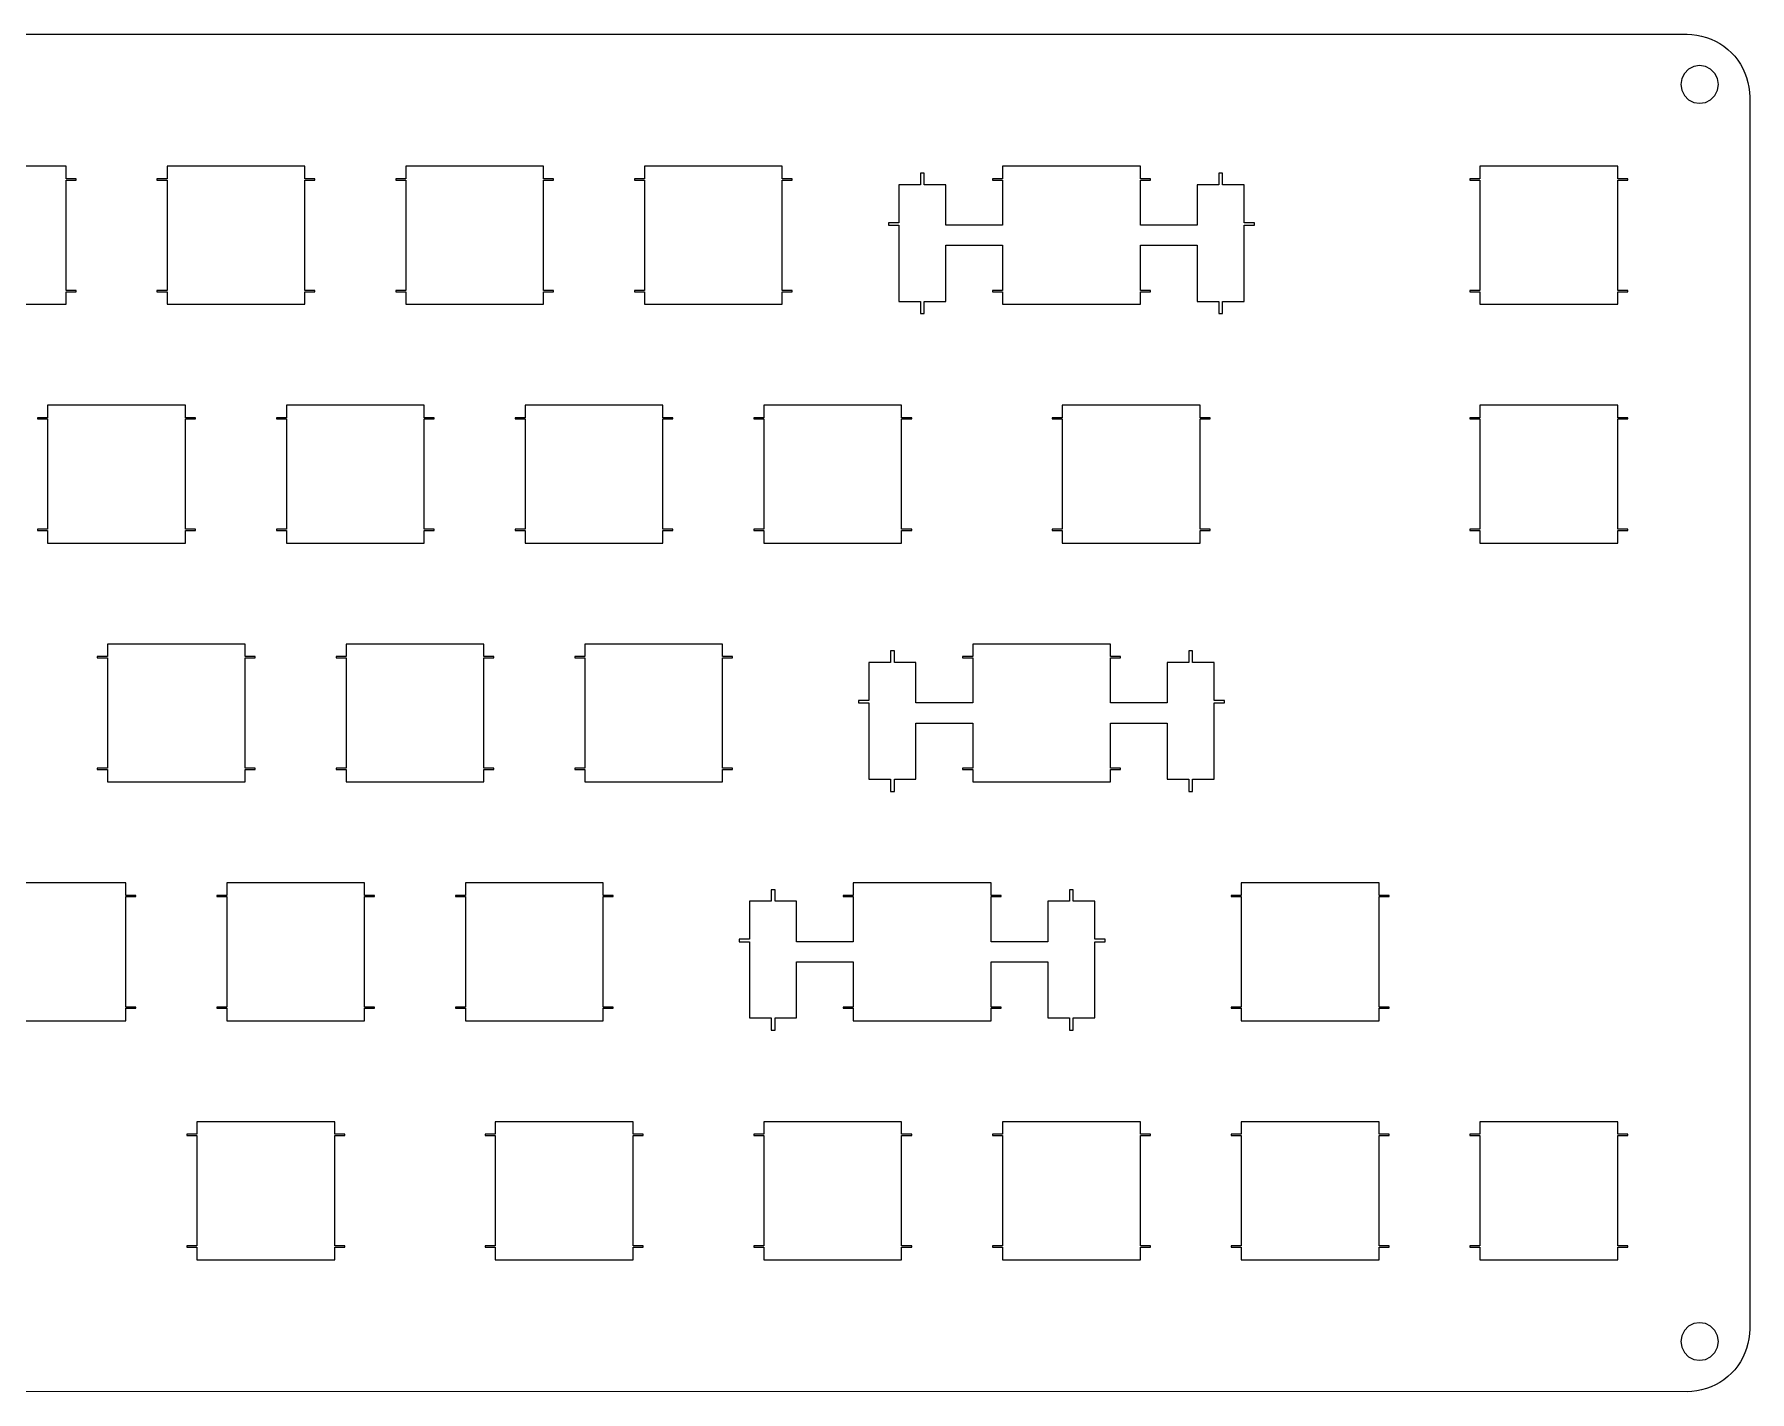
# Model space of a CAD drawing. Extents: x 0 to 327, y 0 to 109.
# Drawn here: x 190.5 to 327.4, y 0.3 to 108.6 of the extents above; entities that cross this region are included whole.
import ezdxf

# ---------------------------------------------------------------- set-up
doc = ezdxf.new("R2010")
doc.units = 0
doc.layers.get('0').update_dxf_attribs({"linetype": 'CONTINUOUS'})

msp = doc.modelspace()

# ---------------------------------------------------------------- linework, layer by layer
at = {"color": 0}
for p, q in [((5.09598, 108.56), (322.421, 108.56)), ((322.421, 108.56), (322.814, 108.545)), ((322.814, 108.545), (323.204, 108.499)), ((323.204, 108.499), (323.588, 108.423)), ((323.588, 108.423), (323.967, 108.317)), ((323.967, 108.317), (324.335, 108.18)), ((324.335, 108.18), (324.691, 108.016)), ((324.691, 108.016), (325.034, 107.825)), ((325.034, 107.825), (325.359, 107.605)), ((325.359, 107.605), (325.669, 107.363)), ((325.669, 107.363), (325.957, 107.096)), ((325.957, 107.096), (326.223, 106.808)), ((326.223, 106.808), (326.467, 106.499)), ((322.207, 105.442), (321.995, 105.024)), ((322.539, 105.774), (322.207, 105.442)), ((322.957, 105.988), (322.539, 105.774)), ((323.421, 106.061), (322.957, 105.988)), ((323.885, 105.988), (323.421, 106.061)), ((324.302, 105.774), (323.885, 105.988)), ((324.634, 105.442), (324.302, 105.774)), ((324.848, 105.024), (324.634, 105.442)), ((326.467, 106.499), (326.685, 106.174)), ((326.685, 106.174), (326.876, 105.831)), ((326.876, 105.831), (327.04, 105.474)), ((327.04, 105.474), (327.177, 105.106)), ((321.995, 105.024), (321.922, 104.56)), ((321.922, 104.56), (321.995, 104.097)), ((321.995, 104.097), (322.207, 103.68)), ((324.634, 103.68), (324.848, 104.097)), ((324.922, 104.56), (324.848, 105.024)), ((324.848, 104.097), (324.922, 104.56)), ((327.177, 105.106), (327.283, 104.728)), ((327.283, 104.728), (327.36, 104.344)), ((327.36, 104.344), (327.405, 103.954)), ((322.207, 103.68), (322.539, 103.347)), ((322.539, 103.347), (322.957, 103.134)), ((322.957, 103.134), (323.421, 103.061)), ((323.421, 103.061), (323.885, 103.134)), ((323.885, 103.134), (324.302, 103.347)), ((324.302, 103.347), (324.634, 103.68)), ((327.405, 103.954), (327.42, 103.56)), ((327.42, 103.56), (327.422, 5.30959)), ((193.07, 98.0362), (182.07, 98.0362)), ((193.07, 97.0347), (193.07, 98.0362)), ((201.12, 98.0362), (201.12, 97.0347)), ((212.12, 98.0362), (201.12, 98.0362)), ((212.12, 97.0347), (212.12, 98.0362)), ((220.17, 98.0362), (220.17, 97.0347)), ((231.17, 98.0362), (220.17, 98.0362)), ((231.17, 97.0347), (231.17, 98.0362)), ((239.22, 98.0362), (239.22, 97.0347)), ((250.22, 98.0362), (239.22, 98.0362)), ((250.22, 97.0347), (250.22, 98.0362)), ((261.546, 97.4852), (261.246, 97.4852)), ((261.246, 97.4852), (261.246, 96.5659)), ((261.546, 96.5659), (261.546, 97.4852)), ((267.795, 98.0362), (267.795, 97.0347)), ((278.795, 98.0362), (267.795, 98.0362)), ((278.795, 97.0347), (278.795, 98.0362)), ((285.345, 97.4852), (285.046, 97.4852)), ((285.046, 97.4852), (285.046, 96.5659)), ((285.345, 96.5659), (285.345, 97.4852)), ((305.895, 98.0362), (305.895, 97.0347)), ((316.895, 98.0362), (305.895, 98.0362)), ((316.895, 97.0347), (316.895, 98.0362)), ((193.871, 97.0347), (193.07, 97.0347)), ((193.07, 88.1366), (193.07, 96.9352)), ((193.07, 96.9352), (193.871, 96.9352)), ((193.871, 96.9352), (193.871, 97.0347)), ((201.12, 97.0347), (200.32, 97.0347)), ((200.32, 97.0347), (200.32, 96.9352)), ((200.32, 96.9352), (201.12, 96.9352)), ((201.12, 96.9352), (201.12, 88.1366)), ((212.921, 97.0347), (212.12, 97.0347)), ((212.12, 88.1366), (212.12, 96.9352)), ((212.12, 96.9352), (212.921, 96.9352)), ((212.921, 96.9352), (212.921, 97.0347)), ((220.17, 97.0347), (219.37, 97.0347)), ((219.37, 97.0347), (219.37, 96.9352)), ((219.37, 96.9352), (220.17, 96.9352)), ((220.17, 96.9352), (220.17, 88.1366)), ((231.971, 97.0347), (231.17, 97.0347)), ((231.17, 88.1366), (231.17, 96.9352)), ((231.17, 96.9352), (231.971, 96.9352)), ((231.971, 96.9352), (231.971, 97.0347)), ((239.22, 97.0347), (238.42, 97.0347)), ((238.42, 97.0347), (238.42, 96.9352)), ((238.42, 96.9352), (239.22, 96.9352)), ((239.22, 96.9352), (239.22, 88.1366)), ((251.021, 97.0347), (250.22, 97.0347)), ((250.22, 88.1366), (250.22, 96.9352)), ((250.22, 96.9352), (251.021, 96.9352)), ((251.021, 96.9352), (251.021, 97.0347)), ((261.246, 96.5659), (259.52, 96.5659)), ((259.52, 96.5659), (259.52, 93.5359)), ((263.27, 96.5659), (261.546, 96.5659)), ((263.27, 93.3358), (263.27, 96.5659)), ((267.795, 97.0347), (266.995, 97.0347)), ((266.995, 97.0347), (266.995, 96.9352)), ((266.995, 96.9352), (267.795, 96.9352)), ((267.795, 96.9352), (267.795, 93.3358)), ((279.596, 97.0347), (278.795, 97.0347)), ((278.795, 93.3358), (278.795, 96.9352)), ((278.795, 96.9352), (279.596, 96.9352)), ((279.596, 96.9352), (279.596, 97.0347)), ((285.046, 96.5659), (283.32, 96.5659)), ((283.32, 96.5659), (283.32, 93.3358)), ((287.07, 96.5659), (285.345, 96.5659)), ((287.07, 93.5359), (287.07, 96.5659)), ((305.895, 97.0347), (305.095, 97.0347)), ((305.095, 97.0347), (305.095, 96.9352)), ((305.095, 96.9352), (305.895, 96.9352)), ((305.895, 96.9352), (305.895, 88.1366)), ((317.696, 97.0347), (316.895, 97.0347)), ((316.895, 88.1366), (316.895, 96.9352)), ((316.895, 96.9352), (317.696, 96.9352)), ((317.696, 96.9352), (317.696, 97.0347)), ((259.52, 93.5359), (258.695, 93.5359)), ((258.695, 93.5359), (258.695, 93.3358)), ((258.695, 93.3358), (259.52, 93.3358)), ((259.52, 93.3358), (259.52, 87.2656)), ((267.795, 93.3358), (263.27, 93.3358)), ((283.32, 93.3358), (278.795, 93.3358)), ((287.896, 93.5359), (287.07, 93.5359)), ((287.07, 87.2656), (287.07, 93.3358)), ((287.07, 93.3358), (287.896, 93.3358)), ((287.896, 93.3358), (287.896, 93.5359)), ((263.27, 87.2656), (263.27, 91.7346)), ((263.27, 91.7346), (267.795, 91.7346)), ((267.795, 91.7346), (267.795, 88.1366)), ((278.795, 88.1366), (278.795, 91.7346)), ((278.795, 91.7346), (283.32, 91.7346)), ((283.32, 91.7346), (283.32, 87.2656)), ((193.871, 88.1366), (193.07, 88.1366)), ((193.07, 87.0356), (193.07, 88.0346)), ((193.07, 88.0346), (193.871, 88.0346)), ((193.871, 88.0346), (193.871, 88.1366)), ((201.12, 88.1366), (200.32, 88.1366)), ((200.32, 88.1366), (200.32, 88.0346)), ((200.32, 88.0346), (201.12, 88.0346)), ((201.12, 88.0346), (201.12, 87.0356)), ((212.921, 88.1366), (212.12, 88.1366)), ((212.12, 87.0356), (212.12, 88.0346)), ((212.12, 88.0346), (212.921, 88.0346)), ((212.921, 88.0346), (212.921, 88.1366)), ((220.17, 88.1366), (219.37, 88.1366)), ((219.37, 88.1366), (219.37, 88.0346)), ((219.37, 88.0346), (220.17, 88.0346)), ((220.17, 88.0346), (220.17, 87.0356)), ((231.971, 88.1366), (231.17, 88.1366)), ((231.17, 87.0356), (231.17, 88.0346)), ((231.17, 88.0346), (231.971, 88.0346)), ((231.971, 88.0346), (231.971, 88.1366)), ((239.22, 88.1366), (238.42, 88.1366)), ((238.42, 88.1366), (238.42, 88.0346)), ((238.42, 88.0346), (239.22, 88.0346)), ((239.22, 88.0346), (239.22, 87.0356)), ((251.021, 88.1366), (250.22, 88.1366)), ((250.22, 87.0356), (250.22, 88.0346)), ((250.22, 88.0346), (251.021, 88.0346)), ((251.021, 88.0346), (251.021, 88.1366)), ((267.795, 88.1366), (266.995, 88.1366)), ((266.995, 88.1366), (266.995, 88.0346)), ((266.995, 88.0346), (267.795, 88.0346)), ((267.795, 88.0346), (267.795, 87.0356)), ((279.596, 88.1366), (278.795, 88.1366)), ((278.795, 87.0356), (278.795, 88.0346)), ((278.795, 88.0346), (279.596, 88.0346)), ((279.596, 88.0346), (279.596, 88.1366)), ((305.895, 88.1366), (305.095, 88.1366)), ((305.095, 88.1366), (305.095, 88.0346)), ((305.095, 88.0346), (305.895, 88.0346)), ((305.895, 88.0346), (305.895, 87.0356)), ((317.696, 88.1366), (316.895, 88.1366)), ((316.895, 87.0356), (316.895, 88.0346)), ((316.895, 88.0346), (317.696, 88.0346)), ((317.696, 88.0346), (317.696, 88.1366)), ((182.07, 87.0356), (193.07, 87.0356)), ((201.12, 87.0356), (212.12, 87.0356)), ((220.17, 87.0356), (231.17, 87.0356)), ((239.22, 87.0356), (250.22, 87.0356)), ((259.52, 87.2656), (261.246, 87.2656)), ((261.246, 87.2656), (261.246, 86.2845)), ((261.246, 86.2845), (261.546, 86.2845)), ((261.546, 86.2845), (261.546, 87.2656)), ((261.546, 87.2656), (263.27, 87.2656)), ((267.795, 87.0356), (278.795, 87.0356)), ((283.32, 87.2656), (285.046, 87.2656)), ((285.046, 87.2656), (285.046, 86.2845)), ((285.046, 86.2845), (285.345, 86.2845)), ((285.345, 86.2845), (285.345, 87.2656)), ((285.345, 87.2656), (287.07, 87.2656)), ((305.895, 87.0356), (316.895, 87.0356)), ((191.595, 78.9852), (191.595, 77.9847)), ((202.595, 78.9852), (191.595, 78.9852)), ((202.595, 77.9847), (202.595, 78.9852)), ((210.645, 78.9852), (210.645, 77.9847)), ((221.645, 78.9852), (210.645, 78.9852)), ((221.645, 77.9847), (221.645, 78.9852)), ((229.695, 78.9852), (229.695, 77.9847)), ((240.695, 78.9852), (229.695, 78.9852)), ((240.695, 77.9847), (240.695, 78.9852)), ((248.745, 78.9852), (248.745, 77.9847)), ((259.745, 78.9852), (248.745, 78.9852)), ((259.745, 77.9847), (259.745, 78.9852)), ((272.558, 78.9852), (272.558, 77.9847)), ((283.557, 78.9852), (272.558, 78.9852)), ((283.557, 77.9847), (283.557, 78.9852)), ((305.895, 78.9852), (305.895, 77.9847)), ((316.895, 78.9852), (305.895, 78.9852)), ((316.895, 77.9847), (316.895, 78.9852)), ((191.595, 77.9847), (190.795, 77.9847)), ((190.795, 77.9847), (190.795, 77.8852)), ((190.795, 77.8852), (191.595, 77.8852)), ((191.595, 77.8852), (191.595, 69.0852)), ((203.396, 77.9847), (202.595, 77.9847)), ((202.595, 69.0852), (202.595, 77.8852)), ((202.595, 77.8852), (203.396, 77.8852)), ((203.396, 77.8852), (203.396, 77.9847)), ((210.645, 77.9847), (209.845, 77.9847)), ((209.845, 77.9847), (209.845, 77.8852)), ((209.845, 77.8852), (210.645, 77.8852)), ((210.645, 77.8852), (210.645, 69.0852)), ((222.446, 77.9847), (221.645, 77.9847)), ((221.645, 69.0852), (221.645, 77.8852)), ((221.645, 77.8852), (222.446, 77.8852)), ((222.446, 77.8852), (222.446, 77.9847)), ((229.695, 77.9847), (228.895, 77.9847)), ((228.895, 77.9847), (228.895, 77.8852)), ((228.895, 77.8852), (229.695, 77.8852)), ((229.695, 77.8852), (229.695, 69.0852)), ((241.496, 77.9847), (240.695, 77.9847)), ((240.695, 69.0852), (240.695, 77.8852)), ((240.695, 77.8852), (241.496, 77.8852)), ((241.496, 77.8852), (241.496, 77.9847)), ((248.745, 77.9847), (247.945, 77.9847)), ((247.945, 77.9847), (247.945, 77.8852)), ((247.945, 77.8852), (248.745, 77.8852)), ((248.745, 77.8852), (248.745, 69.0852)), ((260.546, 77.9847), (259.745, 77.9847)), ((259.745, 69.0852), (259.745, 77.8852)), ((259.745, 77.8852), (260.546, 77.8852)), ((260.546, 77.8852), (260.546, 77.9847)), ((272.558, 77.9847), (271.757, 77.9847)), ((271.757, 77.9847), (271.757, 77.8852)), ((271.757, 77.8852), (272.558, 77.8852)), ((272.558, 77.8852), (272.558, 69.0852)), ((284.357, 77.9847), (283.557, 77.9847)), ((283.557, 69.0852), (283.557, 77.8852)), ((283.557, 77.8852), (284.357, 77.8852)), ((284.357, 77.8852), (284.357, 77.9847)), ((305.895, 77.9847), (305.095, 77.9847)), ((305.095, 77.9847), (305.095, 77.8852)), ((305.095, 77.8852), (305.895, 77.8852)), ((305.895, 77.8852), (305.895, 69.0852)), ((317.696, 77.9847), (316.895, 77.9847)), ((316.895, 69.0852), (316.895, 77.8852)), ((316.895, 77.8852), (317.696, 77.8852)), ((317.696, 77.8852), (317.696, 77.9847)), ((191.595, 69.0852), (190.795, 69.0852)), ((190.795, 69.0852), (190.795, 68.9846)), ((190.795, 68.9846), (191.595, 68.9846)), ((191.595, 68.9846), (191.595, 67.9856)), ((203.396, 69.0852), (202.595, 69.0852)), ((202.595, 67.9856), (202.595, 68.9846)), ((202.595, 68.9846), (203.396, 68.9846)), ((203.396, 68.9846), (203.396, 69.0852)), ((210.645, 69.0852), (209.845, 69.0852)), ((209.845, 69.0852), (209.845, 68.9846)), ((209.845, 68.9846), (210.645, 68.9846)), ((210.645, 68.9846), (210.645, 67.9856)), ((222.446, 69.0852), (221.645, 69.0852)), ((221.645, 67.9856), (221.645, 68.9846)), ((221.645, 68.9846), (222.446, 68.9846)), ((222.446, 68.9846), (222.446, 69.0852)), ((229.695, 69.0852), (228.895, 69.0852)), ((228.895, 69.0852), (228.895, 68.9846)), ((228.895, 68.9846), (229.695, 68.9846)), ((229.695, 68.9846), (229.695, 67.9856)), ((241.496, 69.0852), (240.695, 69.0852)), ((240.695, 67.9856), (240.695, 68.9846)), ((240.695, 68.9846), (241.496, 68.9846)), ((241.496, 68.9846), (241.496, 69.0852)), ((248.745, 69.0852), (247.945, 69.0852)), ((247.945, 69.0852), (247.945, 68.9846)), ((247.945, 68.9846), (248.745, 68.9846)), ((248.745, 68.9846), (248.745, 67.9856)), ((260.546, 69.0852), (259.745, 69.0852)), ((259.745, 67.9856), (259.745, 68.9846)), ((259.745, 68.9846), (260.546, 68.9846)), ((260.546, 68.9846), (260.546, 69.0852)), ((272.558, 69.0852), (271.757, 69.0852)), ((271.757, 69.0852), (271.757, 68.9846)), ((271.757, 68.9846), (272.558, 68.9846)), ((272.558, 68.9846), (272.558, 67.9856)), ((284.357, 69.0852), (283.557, 69.0852)), ((283.557, 67.9856), (283.557, 68.9846)), ((283.557, 68.9846), (284.357, 68.9846)), ((284.357, 68.9846), (284.357, 69.0852)), ((305.895, 69.0852), (305.095, 69.0852)), ((305.095, 69.0852), (305.095, 68.9846)), ((305.095, 68.9846), (305.895, 68.9846)), ((305.895, 68.9846), (305.895, 67.9856)), ((317.696, 69.0852), (316.895, 69.0852)), ((316.895, 67.9856), (316.895, 68.9846)), ((316.895, 68.9846), (317.696, 68.9846)), ((317.696, 68.9846), (317.696, 69.0852)), ((191.595, 67.9856), (202.595, 67.9856)), ((210.645, 67.9856), (221.645, 67.9856)), ((229.695, 67.9856), (240.695, 67.9856)), ((248.745, 67.9856), (259.745, 67.9856)), ((272.558, 67.9856), (283.557, 67.9856)), ((305.895, 67.9856), (316.895, 67.9856)), ((196.358, 58.9347), (195.557, 58.9347)), ((195.557, 58.9347), (195.557, 58.8352)), ((196.358, 59.9352), (196.358, 58.9347)), ((207.357, 59.9352), (196.358, 59.9352)), ((207.357, 58.9347), (207.357, 59.9352)), ((208.157, 58.9347), (207.357, 58.9347)), ((208.157, 58.8352), (208.157, 58.9347)), ((215.408, 58.9347), (214.607, 58.9347)), ((214.607, 58.9347), (214.607, 58.8352)), ((215.408, 59.9352), (215.408, 58.9347)), ((226.407, 59.9352), (215.408, 59.9352)), ((226.407, 58.9347), (226.407, 59.9352)), ((227.207, 58.9347), (226.407, 58.9347)), ((227.207, 58.8352), (227.207, 58.9347)), ((234.458, 58.9347), (233.657, 58.9347)), ((233.657, 58.9347), (233.657, 58.8352)), ((234.458, 59.9352), (234.458, 58.9347)), ((245.457, 59.9352), (234.458, 59.9352)), ((245.457, 58.9347), (245.457, 59.9352)), ((246.257, 58.9347), (245.457, 58.9347)), ((246.257, 58.8352), (246.257, 58.9347)), ((259.164, 59.3852), (258.863, 59.3852)), ((258.863, 59.3852), (258.863, 58.4648)), ((259.164, 58.4648), (259.164, 59.3852)), ((265.413, 58.9347), (264.614, 58.9347)), ((264.614, 58.9347), (264.614, 58.8352)), ((265.413, 59.9352), (265.413, 58.9347)), ((276.414, 59.9352), (265.413, 59.9352)), ((276.414, 58.9347), (276.414, 59.9352)), ((277.213, 58.9347), (276.414, 58.9347)), ((277.213, 58.8352), (277.213, 58.9347)), ((282.964, 59.3852), (282.663, 59.3852)), ((282.663, 59.3852), (282.663, 58.4648)), ((282.964, 58.4648), (282.964, 59.3852)), ((195.557, 58.8352), (196.358, 58.8352)), ((196.358, 58.8352), (196.358, 50.0352)), ((207.357, 50.0352), (207.357, 58.8352)), ((207.357, 58.8352), (208.157, 58.8352)), ((214.607, 58.8352), (215.408, 58.8352)), ((215.408, 58.8352), (215.408, 50.0352)), ((226.407, 50.0352), (226.407, 58.8352)), ((226.407, 58.8352), (227.207, 58.8352)), ((233.657, 58.8352), (234.458, 58.8352)), ((234.458, 58.8352), (234.458, 50.0352)), ((245.457, 50.0352), (245.457, 58.8352)), ((245.457, 58.8352), (246.257, 58.8352)), ((258.863, 58.4648), (257.138, 58.4648)), ((257.138, 58.4648), (257.138, 55.4359)), ((260.889, 58.4648), (259.164, 58.4648)), ((260.889, 55.2344), (260.889, 58.4648)), ((264.614, 58.8352), (265.413, 58.8352)), ((265.413, 58.8352), (265.413, 55.2344)), ((276.414, 55.2344), (276.414, 58.8352)), ((276.414, 58.8352), (277.213, 58.8352)), ((282.663, 58.4648), (280.938, 58.4648)), ((280.938, 58.4648), (280.938, 55.2344)), ((284.689, 58.4648), (282.964, 58.4648)), ((284.689, 55.4359), (284.689, 58.4648)), ((257.138, 55.4359), (256.314, 55.4359)), ((256.314, 55.4359), (256.314, 55.2344)), ((256.314, 55.2344), (257.138, 55.2344)), ((257.138, 55.2344), (257.138, 49.1656)), ((265.413, 55.2344), (260.889, 55.2344)), ((280.938, 55.2344), (276.414, 55.2344)), ((285.513, 55.4359), (284.689, 55.4359)), ((284.689, 49.1656), (284.689, 55.2344)), ((284.689, 55.2344), (285.513, 55.2344)), ((285.513, 55.2344), (285.513, 55.4359)), ((260.889, 49.1656), (260.889, 53.6346)), ((260.889, 53.6346), (265.413, 53.6346)), ((265.413, 53.6346), (265.413, 50.0352)), ((276.414, 50.0352), (276.414, 53.6346)), ((276.414, 53.6346), (280.938, 53.6346)), ((280.938, 53.6346), (280.938, 49.1656)), ((196.358, 50.0352), (195.557, 50.0352)), ((195.557, 50.0352), (195.557, 49.9346)), ((195.557, 49.9346), (196.358, 49.9346)), ((196.358, 49.9346), (196.358, 48.9356)), ((208.157, 50.0352), (207.357, 50.0352)), ((207.357, 48.9356), (207.357, 49.9346)), ((207.357, 49.9346), (208.157, 49.9346)), ((208.157, 49.9346), (208.157, 50.0352)), ((215.408, 50.0352), (214.607, 50.0352)), ((214.607, 50.0352), (214.607, 49.9346)), ((214.607, 49.9346), (215.408, 49.9346)), ((215.408, 49.9346), (215.408, 48.9356)), ((227.207, 50.0352), (226.407, 50.0352)), ((226.407, 48.9356), (226.407, 49.9346)), ((226.407, 49.9346), (227.207, 49.9346)), ((227.207, 49.9346), (227.207, 50.0352)), ((234.458, 50.0352), (233.657, 50.0352)), ((233.657, 50.0352), (233.657, 49.9346)), ((233.657, 49.9346), (234.458, 49.9346)), ((234.458, 49.9346), (234.458, 48.9356)), ((246.257, 50.0352), (245.457, 50.0352)), ((245.457, 48.9356), (245.457, 49.9346)), ((245.457, 49.9346), (246.257, 49.9346)), ((246.257, 49.9346), (246.257, 50.0352)), ((265.413, 50.0352), (264.614, 50.0352)), ((264.614, 50.0352), (264.614, 49.9346)), ((264.614, 49.9346), (265.413, 49.9346)), ((265.413, 49.9346), (265.413, 48.9356)), ((277.213, 50.0352), (276.414, 50.0352)), ((276.414, 48.9356), (276.414, 49.9346)), ((276.414, 49.9346), (277.213, 49.9346)), ((277.213, 49.9346), (277.213, 50.0352)), ((196.358, 48.9356), (207.357, 48.9356)), ((215.408, 48.9356), (226.407, 48.9356)), ((234.458, 48.9356), (245.457, 48.9356)), ((257.138, 49.1656), (258.863, 49.1656)), ((258.863, 49.1656), (258.863, 48.1845)), ((258.863, 48.1845), (259.164, 48.1845)), ((259.164, 48.1845), (259.164, 49.1656)), ((259.164, 49.1656), (260.889, 49.1656)), ((265.413, 48.9356), (276.414, 48.9356)), ((280.938, 49.1656), (282.663, 49.1656)), ((282.663, 49.1656), (282.663, 48.1845)), ((282.663, 48.1845), (282.964, 48.1845)), ((282.964, 48.1845), (282.964, 49.1656)), ((282.964, 49.1656), (284.689, 49.1656)), ((197.832, 40.8852), (186.833, 40.8852)), ((197.832, 39.8847), (197.832, 40.8852)), ((198.632, 39.8847), (197.832, 39.8847)), ((197.832, 30.9852), (197.832, 39.7866)), ((197.832, 39.7866), (198.632, 39.7866)), ((198.632, 39.7866), (198.632, 39.8847)), ((205.883, 39.8847), (205.082, 39.8847)), ((205.082, 39.8847), (205.082, 39.7866)), ((205.082, 39.7866), (205.883, 39.7866)), ((205.883, 40.8852), (205.883, 39.8847)), ((216.882, 40.8852), (205.883, 40.8852)), ((205.883, 39.7866), (205.883, 30.9852)), ((216.882, 39.8847), (216.882, 40.8852)), ((217.682, 39.8847), (216.882, 39.8847)), ((216.882, 30.9852), (216.882, 39.7866)), ((216.882, 39.7866), (217.682, 39.7866)), ((217.682, 39.7866), (217.682, 39.8847)), ((224.933, 39.8847), (224.132, 39.8847)), ((224.132, 39.8847), (224.132, 39.7866)), ((224.132, 39.7866), (224.933, 39.7866)), ((224.933, 40.8852), (224.933, 39.8847)), ((235.932, 40.8852), (224.933, 40.8852)), ((224.933, 39.7866), (224.933, 30.9852)), ((235.932, 39.8847), (235.932, 40.8852)), ((236.732, 39.8847), (235.932, 39.8847)), ((235.932, 30.9852), (235.932, 39.7866)), ((235.932, 39.7866), (236.732, 39.7866)), ((236.732, 39.7866), (236.732, 39.8847)), ((249.639, 40.3352), (249.338, 40.3352)), ((249.338, 40.3352), (249.338, 39.4148)), ((249.639, 39.4148), (249.639, 40.3352)), ((255.888, 39.8847), (255.089, 39.8847)), ((255.089, 39.8847), (255.089, 39.7866)), ((255.089, 39.7866), (255.888, 39.7866)), ((255.888, 40.8852), (255.888, 39.8847)), ((266.889, 40.8852), (255.888, 40.8852)), ((255.888, 39.7866), (255.888, 36.1844)), ((266.889, 39.8847), (266.889, 40.8852)), ((267.688, 39.8847), (266.889, 39.8847)), ((266.889, 36.1844), (266.889, 39.7866)), ((266.889, 39.7866), (267.688, 39.7866)), ((267.688, 39.7866), (267.688, 39.8847)), ((273.439, 40.3352), (273.138, 40.3352)), ((273.138, 40.3352), (273.138, 39.4148)), ((273.439, 39.4148), (273.439, 40.3352)), ((286.845, 39.8847), (286.045, 39.8847)), ((286.045, 39.8847), (286.045, 39.7866)), ((286.045, 39.7866), (286.845, 39.7866)), ((286.845, 40.8852), (286.845, 39.8847)), ((297.845, 40.8852), (286.845, 40.8852)), ((286.845, 39.7866), (286.845, 30.9852)), ((297.845, 39.8847), (297.845, 40.8852)), ((298.646, 39.8847), (297.845, 39.8847)), ((297.845, 30.9852), (297.845, 39.7866)), ((297.845, 39.7866), (298.646, 39.7866)), ((298.646, 39.7866), (298.646, 39.8847)), ((249.338, 39.4148), (247.613, 39.4148)), ((247.613, 39.4148), (247.613, 36.3859)), ((251.362, 39.4148), (249.639, 39.4148)), ((251.362, 36.1844), (251.362, 39.4148)), ((273.138, 39.4148), (271.413, 39.4148)), ((271.413, 39.4148), (271.413, 36.1844)), ((275.164, 39.4148), (273.439, 39.4148)), ((275.164, 36.3859), (275.164, 39.4148)), ((247.613, 36.3859), (246.789, 36.3859)), ((246.789, 36.3859), (246.789, 36.1844)), ((246.789, 36.1844), (247.613, 36.1844)), ((247.613, 36.1844), (247.613, 30.1157)), ((255.888, 36.1844), (251.362, 36.1844)), ((271.413, 36.1844), (266.889, 36.1844)), ((275.988, 36.3859), (275.164, 36.3859)), ((275.164, 30.1157), (275.164, 36.1844)), ((275.164, 36.1844), (275.988, 36.1844)), ((275.988, 36.1844), (275.988, 36.3859)), ((251.362, 30.1157), (251.362, 34.5846)), ((251.362, 34.5846), (255.888, 34.5846)), ((255.888, 34.5846), (255.888, 30.9852)), ((266.889, 30.9852), (266.889, 34.5846)), ((266.889, 34.5846), (271.413, 34.5846)), ((271.413, 34.5846), (271.413, 30.1157)), ((198.632, 30.9852), (197.832, 30.9852)), ((197.832, 29.8855), (197.832, 30.8846)), ((197.832, 30.8846), (198.632, 30.8846)), ((198.632, 30.8846), (198.632, 30.9852)), ((205.883, 30.9852), (205.082, 30.9852)), ((205.082, 30.9852), (205.082, 30.8846)), ((205.082, 30.8846), (205.883, 30.8846)), ((205.883, 30.8846), (205.883, 29.8855)), ((217.682, 30.9852), (216.882, 30.9852)), ((216.882, 29.8855), (216.882, 30.8846)), ((216.882, 30.8846), (217.682, 30.8846)), ((217.682, 30.8846), (217.682, 30.9852)), ((224.933, 30.9852), (224.132, 30.9852)), ((224.132, 30.9852), (224.132, 30.8846)), ((224.132, 30.8846), (224.933, 30.8846)), ((224.933, 30.8846), (224.933, 29.8855)), ((236.732, 30.9852), (235.932, 30.9852)), ((235.932, 29.8855), (235.932, 30.8846)), ((235.932, 30.8846), (236.732, 30.8846)), ((236.732, 30.8846), (236.732, 30.9852)), ((255.888, 30.9852), (255.089, 30.9852)), ((255.089, 30.9852), (255.089, 30.8846)), ((255.089, 30.8846), (255.888, 30.8846)), ((255.888, 30.8846), (255.888, 29.8855)), ((267.688, 30.9852), (266.889, 30.9852)), ((266.889, 29.8855), (266.889, 30.8846)), ((266.889, 30.8846), (267.688, 30.8846)), ((267.688, 30.8846), (267.688, 30.9852)), ((286.845, 30.9852), (286.045, 30.9852)), ((286.045, 30.9852), (286.045, 30.8846)), ((286.045, 30.8846), (286.845, 30.8846)), ((286.845, 30.8846), (286.845, 29.8855)), ((298.646, 30.9852), (297.845, 30.9852)), ((297.845, 29.8855), (297.845, 30.8846)), ((297.845, 30.8846), (298.646, 30.8846)), ((298.646, 30.8846), (298.646, 30.9852)), ((186.833, 29.8855), (197.832, 29.8855)), ((205.883, 29.8855), (216.882, 29.8855)), ((224.933, 29.8855), (235.932, 29.8855)), ((247.613, 30.1157), (249.338, 30.1157)), ((249.338, 30.1157), (249.338, 29.1345)), ((249.338, 29.1345), (249.639, 29.1345)), ((249.639, 29.1345), (249.639, 30.1157)), ((249.639, 30.1157), (251.362, 30.1157)), ((255.888, 29.8855), (266.889, 29.8855)), ((271.413, 30.1157), (273.138, 30.1157)), ((273.138, 30.1157), (273.138, 29.1345)), ((273.138, 29.1345), (273.439, 29.1345)), ((273.439, 29.1345), (273.439, 30.1157)), ((273.439, 30.1157), (275.164, 30.1157)), ((286.845, 29.8855), (297.845, 29.8855)), ((203.502, 20.8346), (202.701, 20.8346)), ((202.701, 20.8346), (202.701, 20.7367)), ((202.701, 20.7367), (203.502, 20.7367)), ((203.502, 21.835), (203.502, 20.8346)), ((214.501, 21.835), (203.502, 21.835)), ((203.502, 20.7367), (203.502, 11.9352)), ((214.501, 20.8346), (214.501, 21.835)), ((215.302, 20.8346), (214.501, 20.8346)), ((214.501, 11.9352), (214.501, 20.7367)), ((214.501, 20.7367), (215.302, 20.7367)), ((215.302, 20.7367), (215.302, 20.8346)), ((227.313, 20.8346), (226.514, 20.8346)), ((226.514, 20.8346), (226.514, 20.7367)), ((226.514, 20.7367), (227.313, 20.7367)), ((227.313, 21.835), (227.313, 20.8346)), ((238.314, 21.835), (227.313, 21.835)), ((227.313, 20.7367), (227.313, 11.9352)), ((238.314, 20.8346), (238.314, 21.835)), ((239.113, 20.8346), (238.314, 20.8346)), ((238.314, 11.9352), (238.314, 20.7367)), ((238.314, 20.7367), (239.113, 20.7367)), ((239.113, 20.7367), (239.113, 20.8346)), ((248.744, 20.8346), (247.945, 20.8346)), ((247.945, 20.8346), (247.945, 20.7367)), ((247.945, 20.7367), (248.744, 20.7367)), ((248.744, 21.835), (248.744, 20.8346)), ((259.745, 21.835), (248.744, 21.835)), ((248.744, 20.7367), (248.744, 11.9352)), ((259.745, 20.8346), (259.745, 21.835)), ((260.546, 20.8346), (259.745, 20.8346)), ((259.745, 11.9352), (259.745, 20.7367)), ((259.745, 20.7367), (260.546, 20.7367)), ((260.546, 20.7367), (260.546, 20.8346)), ((267.795, 20.8346), (266.995, 20.8346)), ((266.995, 20.8346), (266.995, 20.7367)), ((266.995, 20.7367), (267.795, 20.7367)), ((267.795, 21.835), (267.795, 20.8346)), ((278.795, 21.835), (267.795, 21.835)), ((267.795, 20.7367), (267.795, 11.9352)), ((278.795, 20.8346), (278.795, 21.835)), ((279.596, 20.8346), (278.795, 20.8346)), ((278.795, 11.9352), (278.795, 20.7367)), ((278.795, 20.7367), (279.596, 20.7367)), ((279.596, 20.7367), (279.596, 20.8346)), ((286.845, 20.8346), (286.045, 20.8346)), ((286.045, 20.8346), (286.045, 20.7367)), ((286.045, 20.7367), (286.845, 20.7367)), ((286.845, 21.835), (286.845, 20.8346)), ((297.845, 21.835), (286.845, 21.835)), ((286.845, 20.7367), (286.845, 11.9352)), ((297.845, 20.8346), (297.845, 21.835)), ((298.646, 20.8346), (297.845, 20.8346)), ((297.845, 11.9352), (297.845, 20.7367)), ((297.845, 20.7367), (298.646, 20.7367)), ((298.646, 20.7367), (298.646, 20.8346)), ((305.895, 20.8346), (305.095, 20.8346)), ((305.095, 20.8346), (305.095, 20.7367)), ((305.095, 20.7367), (305.895, 20.7367)), ((305.895, 21.835), (305.895, 20.8346)), ((316.895, 21.835), (305.895, 21.835)), ((305.895, 20.7367), (305.895, 11.9352)), ((316.895, 20.8346), (316.895, 21.835)), ((317.696, 20.8346), (316.895, 20.8346)), ((316.895, 11.9352), (316.895, 20.7367)), ((316.895, 20.7367), (317.696, 20.7367)), ((317.696, 20.7367), (317.696, 20.8346)), ((203.502, 11.9352), (202.701, 11.9352)), ((202.701, 11.9352), (202.701, 11.8346)), ((202.701, 11.8346), (203.502, 11.8346)), ((203.502, 11.8346), (203.502, 10.8355)), ((215.302, 11.9352), (214.501, 11.9352)), ((214.501, 10.8355), (214.501, 11.8346)), ((214.501, 11.8346), (215.302, 11.8346)), ((215.302, 11.8346), (215.302, 11.9352)), ((227.313, 11.9352), (226.514, 11.9352)), ((226.514, 11.9352), (226.514, 11.8346)), ((226.514, 11.8346), (227.313, 11.8346)), ((227.313, 11.8346), (227.313, 10.8355)), ((239.113, 11.9352), (238.314, 11.9352)), ((238.314, 10.8355), (238.314, 11.8346)), ((238.314, 11.8346), (239.113, 11.8346)), ((239.113, 11.8346), (239.113, 11.9352)), ((248.744, 11.9352), (247.945, 11.9352)), ((247.945, 11.9352), (247.945, 11.8346)), ((247.945, 11.8346), (248.744, 11.8346)), ((248.744, 11.8346), (248.744, 10.8355)), ((260.546, 11.9352), (259.745, 11.9352)), ((259.745, 10.8355), (259.745, 11.8346)), ((259.745, 11.8346), (260.546, 11.8346)), ((260.546, 11.8346), (260.546, 11.9352)), ((267.795, 11.9352), (266.995, 11.9352)), ((266.995, 11.9352), (266.995, 11.8346)), ((266.995, 11.8346), (267.795, 11.8346)), ((267.795, 11.8346), (267.795, 10.8355)), ((279.596, 11.9352), (278.795, 11.9352)), ((278.795, 10.8355), (278.795, 11.8346)), ((278.795, 11.8346), (279.596, 11.8346)), ((279.596, 11.8346), (279.596, 11.9352)), ((286.845, 11.9352), (286.045, 11.9352)), ((286.045, 11.9352), (286.045, 11.8346)), ((286.045, 11.8346), (286.845, 11.8346)), ((286.845, 11.8346), (286.845, 10.8355)), ((298.646, 11.9352), (297.845, 11.9352)), ((297.845, 10.8355), (297.845, 11.8346)), ((297.845, 11.8346), (298.646, 11.8346)), ((298.646, 11.8346), (298.646, 11.9352)), ((305.895, 11.9352), (305.095, 11.9352)), ((305.095, 11.9352), (305.095, 11.8346)), ((305.095, 11.8346), (305.895, 11.8346)), ((305.895, 11.8346), (305.895, 10.8355)), ((317.696, 11.9352), (316.895, 11.9352)), ((316.895, 10.8355), (316.895, 11.8346)), ((316.895, 11.8346), (317.696, 11.8346)), ((317.696, 11.8346), (317.696, 11.9352)), ((203.502, 10.8355), (214.501, 10.8355)), ((227.313, 10.8355), (238.314, 10.8355)), ((248.744, 10.8355), (259.745, 10.8355)), ((267.795, 10.8355), (278.795, 10.8355)), ((286.845, 10.8355), (297.845, 10.8355)), ((305.895, 10.8355), (316.895, 10.8355)), ((322.539, 5.52319), (322.207, 5.19105)), ((322.957, 5.73539), (322.539, 5.52319)), ((323.421, 5.80983), (322.957, 5.73539)), ((323.885, 5.73539), (323.421, 5.80983)), ((324.302, 5.52319), (323.885, 5.73539)), ((324.634, 5.19105), (324.302, 5.52319)), ((321.995, 4.77354), (321.922, 4.31052)), ((321.922, 4.31052), (321.995, 3.84609)), ((322.207, 5.19105), (321.995, 4.77354)), ((324.848, 4.77354), (324.634, 5.19105)), ((324.922, 4.31052), (324.848, 4.77354)), ((324.848, 3.84609), (324.922, 4.31052)), ((327.283, 4.14239), (327.177, 3.76343)), ((327.36, 4.52684), (327.283, 4.14239)), ((327.405, 4.91684), (327.36, 4.52684)), ((327.422, 5.30959), (327.405, 4.91684)), ((321.995, 3.84609), (322.207, 3.42856)), ((322.207, 3.42856), (322.539, 3.09645)), ((322.539, 3.09645), (322.957, 2.88286)), ((322.957, 2.88286), (323.421, 2.80982)), ((323.421, 2.80982), (323.885, 2.88286)), ((323.885, 2.88286), (324.302, 3.09645)), ((324.302, 3.09645), (324.634, 3.42856)), ((324.634, 3.42856), (324.848, 3.84609)), ((326.876, 3.03995), (326.685, 2.69682)), ((327.04, 3.39549), (326.876, 3.03995)), ((327.177, 3.76343), (327.04, 3.39549)), ((325.669, 1.50757), (325.359, 1.26366)), ((325.957, 1.77353), (325.669, 1.50757)), ((326.223, 2.06155), (325.957, 1.77353)), ((326.467, 2.37161), (326.223, 2.06155)), ((326.685, 2.69682), (326.467, 2.37161)), ((322.421, 0.30868), (5.09598, 0.31006)), ((322.814, 0.32522), (322.421, 0.30868)), ((323.204, 0.37069), (322.814, 0.32522)), ((323.588, 0.44786), (323.204, 0.37069)), ((323.967, 0.55397), (323.588, 0.44786)), ((324.335, 0.6904), (323.967, 0.55397)), ((324.691, 0.85438), (324.335, 0.6904)), ((325.034, 1.04593), (324.691, 0.85438)), ((325.359, 1.26366), (325.034, 1.04593))]:
    msp.add_line(p, q, dxfattribs=at)

doc.saveas('drawing.dxf')
